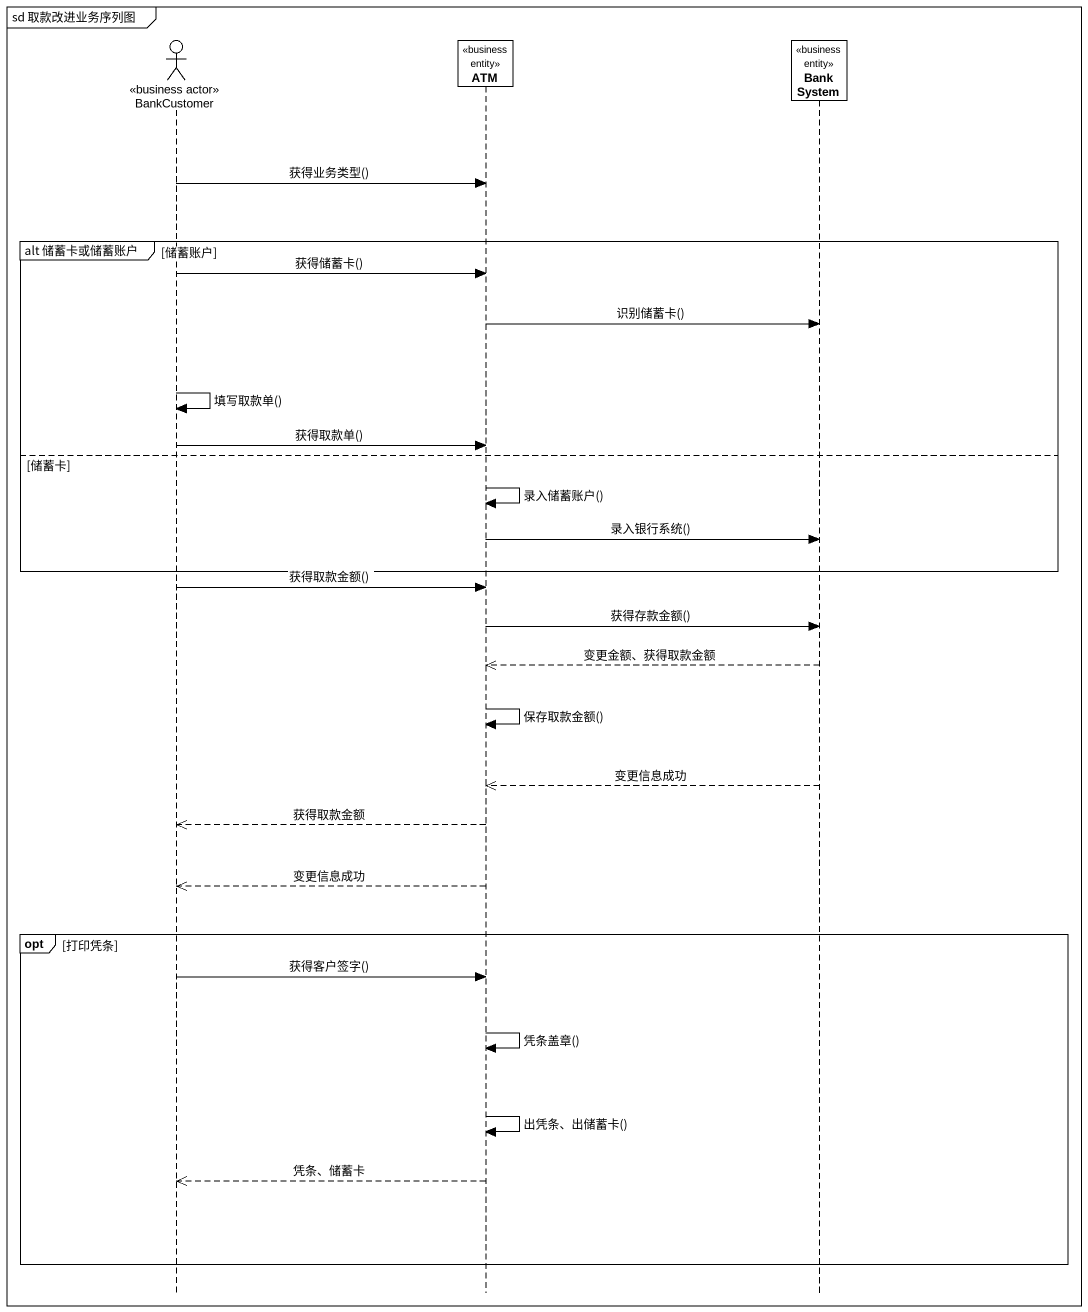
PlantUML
@startuml
mainframe sd 取款改进业务序列图
hide footbox
actor BankCustomer <<business actor>>
participant ATM <<business entity>>
participant BankSystem <<business entity>>

BankCustomer -> ATM : 获得业务类型()
group alt 储蓄卡或储蓄账户 [储蓄账户]
  BankCustomer -> ATM : 获得储蓄卡()
  ATM -> BankSystem : 识别储蓄卡()
  BankCustomer -> BankCustomer : 填写取款单()
  BankCustomer -> ATM : 获得取款单()
else 储蓄卡
  ATM -> ATM : 录入储蓄账户()
  ATM -> BankSystem : 录入银行系统()
end
BankCustomer -> ATM : 获得取款金额()
ATM -> BankSystem : 获得存款金额()
BankSystem -->> ATM : 变更金额、获得取款金额
ATM -> ATM : 保存取款金额()
BankSystem -->> ATM : 变更信息成功
ATM -->> BankCustomer : 获得取款金额
ATM -->> BankCustomer : 变更信息成功
opt 打印凭条
  BankCustomer -> ATM : 获得客户签字()
  ATM -> ATM : 凭条盖章()
  ATM -> ATM : 出凭条、出储蓄卡()
  ATM -->> BankCustomer : 凭条、储蓄卡
end
@enduml
